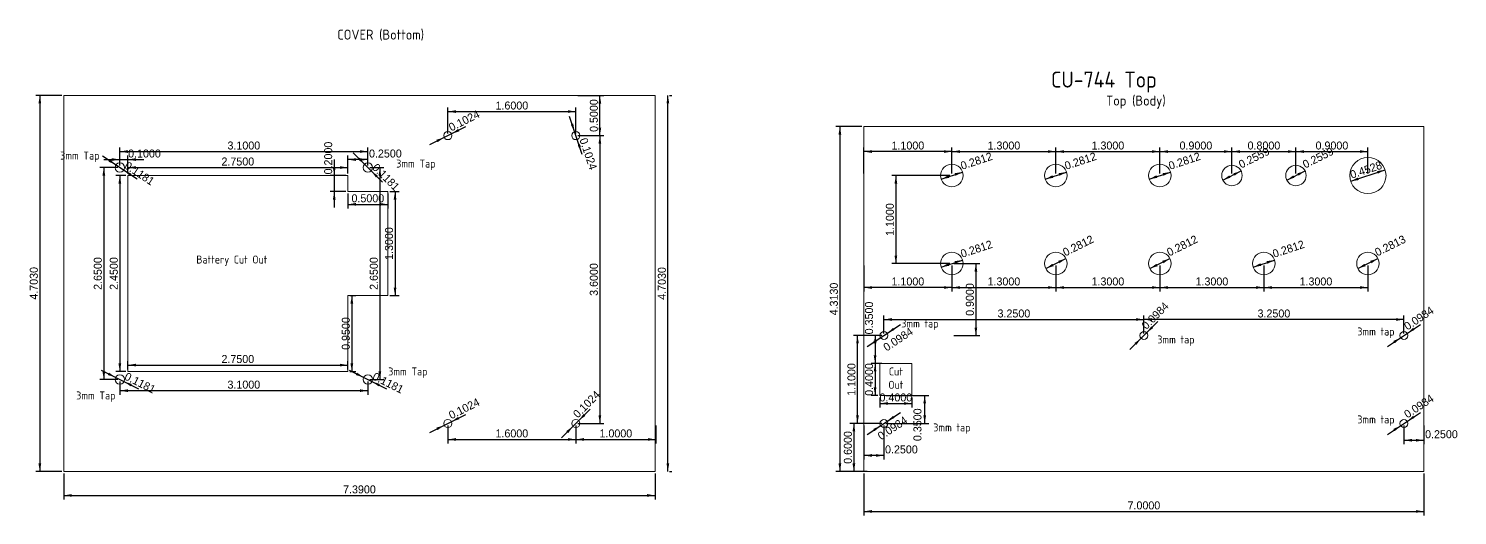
# Model space of a CAD drawing. Header units: inches. Extents: x -0.4 to 17.4, y -0.5 to 5.5.
import ezdxf

# ---------------------------------------------------------------- set-up
doc = ezdxf.new("R2010")
doc.units = ezdxf.units.IN
doc.header["$MEASUREMENT"] = 0
doc.layers.get('0').update_dxf_attribs({"linetype": 'CONTINUOUS', "lineweight": 0})
doc.styles.add('iso', font='iso')
doc.dimstyles.get("Standard").update_dxf_attribs({"dimtxt": 0.1, "dimasz": 0.1, "dimexe": 0.05, "dimexo": 0.025, "dimgap": 0.025, "dimtad": 0, "dimtoh": 1, "dimdec": 4, "dimzin": 1, "dimdsep": 46, "dimtxsty": 'Standard', "dimcen": 0.09, "dimazin": 0, "dimtfac": 1, "dimtdec": 4, "dimtofl": 0, "dimtmove": 0, "dimatfit": 3, "dimfxl": 0.0394, "dimtolj": 1, "dimtzin": 0, "dimarcsym": 0})

# ---------------------------------------------------------------- blocks, each defined once
blk = doc.blocks.new('*D1')
at = {"color": 0, "linetype": 'ByBlock', "lineweight": -2}
for p, q in [((0, -0.025), (0, -0.35)), ((7.39, -0.025), (7.39, -0.35)), ((0, -0.3), (7.39, -0.3))]:
    blk.add_line(p, q, dxfattribs=at)
for points in [[(0, -0.3), (0.1, -0.283), (0.1, -0.317)], [(7.39, -0.3), (7.29, -0.317), (7.29, -0.283)]]:
    blk.add_solid(points, dxfattribs=at)
at = {"color": 0, "linetype": 'CONTINUOUS', "lineweight": -2, "insert": (3.695, -0.225), "char_height": 0.1, "width": 0.38889, "attachment_point": 5}
blk.add_mtext('7.3900', dxfattribs=at)
blk = doc.blocks.new('*D2')
at = {"color": 0, "linetype": 'ByBlock', "lineweight": -2}
for p, q in [((7.55, 0), (7.55, 4.703)), ((7.572, 4.703), (7.6, 4.703)), ((7.572, 0), (7.6, 0))]:
    blk.add_line(p, q, dxfattribs=at)
for points in [[(7.55, 4.703), (7.567, 4.603), (7.533, 4.603)], [(7.55, 0), (7.533, 0.1), (7.567, 0.1)]]:
    blk.add_solid(points, dxfattribs=at)
at = {"color": 0, "linetype": 'CONTINUOUS', "lineweight": -2, "insert": (7.475, 2.351), "char_height": 0.1, "width": 0.4, "attachment_point": 5, "rotation": 90}
blk.add_mtext('4.7030', dxfattribs=at)
blk = doc.blocks.new('*D3')
at = {"color": 0, "linetype": 'ByBlock', "lineweight": -2}
for p, q in [((-0.025, 4.703), (-0.35, 4.703)), ((-0.3, 4.703), (-0.3, 0)), ((-0.025, 0), (-0.35, 0))]:
    blk.add_line(p, q, dxfattribs=at)
for points in [[(-0.3, 4.703), (-0.283, 4.603), (-0.317, 4.603)], [(-0.3, 0), (-0.317, 0.1), (-0.283, 0.1)]]:
    blk.add_solid(points, dxfattribs=at)
at = {"color": 0, "linetype": 'CONTINUOUS', "lineweight": -2, "insert": (-0.375, 2.352), "char_height": 0.1, "width": 0.4, "attachment_point": 5, "rotation": 90}
blk.add_mtext('4.7030', dxfattribs=at)
blk = doc.blocks.new('*D4')
at = {"color": 0, "linetype": 'ByBlock', "lineweight": -2}
for p, q in [((9.975, 4.313), (9.65, 4.313)), ((9.7, 4.313), (9.7, 0)), ((9.975, 0), (9.65, 0))]:
    blk.add_line(p, q, dxfattribs=at)
for points in [[(9.7, 4.313), (9.717, 4.213), (9.683, 4.213)], [(9.7, 0), (9.683, 0.1), (9.717, 0.1)]]:
    blk.add_solid(points, dxfattribs=at)
at = {"color": 0, "linetype": 'CONTINUOUS', "lineweight": -2, "insert": (9.625, 2.156), "char_height": 0.1, "width": 0.37778, "attachment_point": 5, "rotation": 90}
blk.add_mtext('4.3130', dxfattribs=at)
blk = doc.blocks.new('*D5')
at = {"color": 0, "linetype": 'ByBlock', "lineweight": -2}
for p, q in [((10, -0.025), (10, -0.55)), ((17, -0.025), (17, -0.55)), ((10, -0.5), (17, -0.5))]:
    blk.add_line(p, q, dxfattribs=at)
for points in [[(10, -0.5), (10.1, -0.483), (10.1, -0.517)], [(17, -0.5), (16.9, -0.517), (16.9, -0.483)]]:
    blk.add_solid(points, dxfattribs=at)
at = {"color": 0, "linetype": 'CONTINUOUS', "lineweight": -2, "insert": (13.5, -0.425), "char_height": 0.1, "width": 0.38889, "attachment_point": 5}
blk.add_mtext('7.0000', dxfattribs=at)
blk = doc.blocks.new('*D6')
at = {"color": 0, "linetype": 'ByBlock', "lineweight": -2}
for p, q in [((10.25, 1.725), (10.25, 1.95)), ((10.25, 1.9), (13.5, 1.9)), ((13.5, 1.725), (13.5, 1.95))]:
    blk.add_line(p, q, dxfattribs=at)
for points in [[(10.25, 1.9), (10.35, 1.917), (10.35, 1.883)], [(13.5, 1.9), (13.4, 1.883), (13.4, 1.917)]]:
    blk.add_solid(points, dxfattribs=at)
at = {"color": 0, "linetype": 'CONTINUOUS', "lineweight": -2, "insert": (11.875, 1.975), "char_height": 0.1, "width": 0.38889, "attachment_point": 5}
blk.add_mtext('3.2500', dxfattribs=at)
blk = doc.blocks.new('*D7')
at = {"color": 0, "linetype": 'ByBlock', "lineweight": -2}
for p, q in [((13.5, 1.725), (13.5, 1.95)), ((16.75, 1.9), (13.5, 1.9)), ((16.75, 1.725), (16.75, 1.95))]:
    blk.add_line(p, q, dxfattribs=at)
for points in [[(13.5, 1.9), (13.6, 1.917), (13.6, 1.883)], [(16.75, 1.9), (16.65, 1.883), (16.65, 1.917)]]:
    blk.add_solid(points, dxfattribs=at)
at = {"color": 0, "linetype": 'CONTINUOUS', "lineweight": -2, "insert": (15.125, 1.975), "char_height": 0.1, "width": 0.38889, "attachment_point": 5}
blk.add_mtext('3.2500', dxfattribs=at)
blk = doc.blocks.new('*D8')
at = {"color": 0, "linetype": 'ByBlock', "lineweight": -2}
for p, q in [((10.225, 1.7), (9.87, 1.7)), ((9.92, 0.6), (9.92, 1.7)), ((10.225, 0.6), (9.87, 0.6))]:
    blk.add_line(p, q, dxfattribs=at)
for points in [[(9.92, 1.7), (9.937, 1.6), (9.903, 1.6)], [(9.92, 0.6), (9.903, 0.7), (9.937, 0.7)]]:
    blk.add_solid(points, dxfattribs=at)
at = {"color": 0, "linetype": 'CONTINUOUS', "lineweight": -2, "insert": (9.845, 1.15), "char_height": 0.1, "width": 0.34444, "attachment_point": 5, "rotation": 90}
blk.add_mtext('1.1000', dxfattribs=at)
blk = doc.blocks.new('*D9')
at = {"color": 0, "linetype": 'ByBlock', "lineweight": -2}
for p, q in [((10.175, 1.35), (10.09, 1.35)), ((10.14, 1.35), (10.14, 0.95)), ((10.175, 0.95), (10.09, 0.95))]:
    blk.add_line(p, q, dxfattribs=at)
for points in [[(10.14, 1.35), (10.157, 1.25), (10.123, 1.25)], [(10.14, 0.95), (10.123, 1.05), (10.157, 1.05)]]:
    blk.add_solid(points, dxfattribs=at)
at = {"color": 0, "linetype": 'CONTINUOUS', "lineweight": -2, "insert": (10.065, 1.15), "char_height": 0.1, "width": 0.4, "attachment_point": 5, "rotation": 90}
blk.add_mtext('0.4000', dxfattribs=at)
blk = doc.blocks.new('*D10')
at = {"color": 0, "linetype": 'ByBlock', "lineweight": -2}
for p, q in [((10.2, 0.925), (10.2, 0.8)), ((10.6, 0.925), (10.6, 0.8)), ((10.2, 0.85), (10.6, 0.85))]:
    blk.add_line(p, q, dxfattribs=at)
for points in [[(10.2, 0.85), (10.3, 0.867), (10.3, 0.833)], [(10.6, 0.85), (10.5, 0.833), (10.5, 0.867)]]:
    blk.add_solid(points, dxfattribs=at)
at = {"color": 0, "linetype": 'CONTINUOUS', "lineweight": -2, "insert": (10.4, 0.925), "char_height": 0.1, "width": 0.4, "attachment_point": 5}
blk.add_mtext('0.4000', dxfattribs=at)
blk = doc.blocks.new('*D11')
at = {"color": 0, "linetype": 'ByBlock', "lineweight": -2}
for p, q in [((10.225, 1.7), (10.09, 1.7)), ((10.14, 1.7), (10.14, 1.35)), ((10.225, 1.35), (10.09, 1.35))]:
    blk.add_line(p, q, dxfattribs=at)
for points in [[(10.14, 1.7), (10.157, 1.6), (10.123, 1.6)], [(10.14, 1.35), (10.123, 1.45), (10.157, 1.45)]]:
    blk.add_solid(points, dxfattribs=at)
at = {"color": 0, "linetype": 'CONTINUOUS', "lineweight": -2, "insert": (10.065, 1.919), "char_height": 0.1, "width": 0.38889, "attachment_point": 5, "rotation": 90}
blk.add_mtext('0.3500', dxfattribs=at)
blk = doc.blocks.new('*D12')
at = {"color": 0, "linetype": 'ByBlock', "lineweight": -2}
for p, q in [((10.04, 0.6), (9.825, 0.6)), ((9.875, 0.6), (9.875, 0)), ((10.04, 0), (9.825, 0))]:
    blk.add_line(p, q, dxfattribs=at)
for points in [[(9.875, 0.6), (9.892, 0.5), (9.858, 0.5)], [(9.875, 0), (9.858, 0.1), (9.892, 0.1)]]:
    blk.add_solid(points, dxfattribs=at)
at = {"color": 0, "linetype": 'CONTINUOUS', "lineweight": -2, "insert": (9.8, 0.3), "char_height": 0.1, "width": 0.38889, "attachment_point": 5, "rotation": 90}
blk.add_mtext('0.6000', dxfattribs=at)
blk = doc.blocks.new('*D13')
at = {"color": 0, "linetype": 'ByBlock', "lineweight": -2}
blk.add_line((16.543, 0.462), (16.957, 0.738), dxfattribs=at)
for points in [[(16.709, 0.573), (16.635, 0.503), (16.617, 0.531)], [(16.791, 0.627), (16.865, 0.697), (16.883, 0.669)]]:
    blk.add_solid(points, dxfattribs=at)
at = {"color": 0, "linetype": 'CONTINUOUS', "lineweight": -2, "insert": (16.937, 0.815), "char_height": 0.1, "width": 0.4, "attachment_point": 5, "rotation": 33.6901}
blk.add_mtext('0.0984', dxfattribs=at)
blk = doc.blocks.new('*D14')
at = {"color": 0, "linetype": 'ByBlock', "lineweight": -2}
blk.add_line((16.543, 1.562), (16.957, 1.838), dxfattribs=at)
for points in [[(16.791, 1.727), (16.865, 1.797), (16.883, 1.769)], [(16.709, 1.673), (16.635, 1.603), (16.617, 1.631)]]:
    blk.add_solid(points, dxfattribs=at)
at = {"color": 0, "linetype": 'CONTINUOUS', "lineweight": -2, "insert": (16.937, 1.915), "char_height": 0.1, "width": 0.4, "attachment_point": 5, "rotation": 33.6901}
blk.add_mtext('0.0984', dxfattribs=at)
blk = doc.blocks.new('*D15')
at = {"color": 0, "linetype": 'ByBlock', "lineweight": -2}
blk.add_line((13.324, 1.524), (13.676, 1.876), dxfattribs=at)
for points in [[(13.535, 1.735), (13.594, 1.817), (13.617, 1.794)], [(13.465, 1.665), (13.406, 1.583), (13.383, 1.606)]]:
    blk.add_solid(points, dxfattribs=at)
at = {"color": 0, "linetype": 'CONTINUOUS', "lineweight": -2, "insert": (13.641, 1.947), "char_height": 0.1, "width": 0.4, "attachment_point": 5, "rotation": 45}
blk.add_mtext('0.0984', dxfattribs=at)
blk = doc.blocks.new('*D16')
at = {"color": 0, "linetype": 'ByBlock', "lineweight": -2}
for p, q in [((10.275, 0.95), (10.81, 0.95)), ((10.76, 0.6), (10.76, 0.95)), ((10.275, 0.6), (10.81, 0.6))]:
    blk.add_line(p, q, dxfattribs=at)
for points in [[(10.76, 0.95), (10.777, 0.85), (10.743, 0.85)], [(10.76, 0.6), (10.743, 0.7), (10.777, 0.7)]]:
    blk.add_solid(points, dxfattribs=at)
at = {"color": 0, "linetype": 'CONTINUOUS', "lineweight": -2, "insert": (10.67, 0.584), "char_height": 0.1, "width": 0.38889, "attachment_point": 5, "rotation": 90}
blk.add_mtext('0.3500', dxfattribs=at)
blk = doc.blocks.new('*D17')
at = {"color": 0, "linetype": 'ByBlock', "lineweight": -2}
blk.add_line((10.043, 0.462), (10.457, 0.738), dxfattribs=at)
for points in [[(10.209, 0.573), (10.135, 0.503), (10.117, 0.531)], [(10.291, 0.627), (10.365, 0.697), (10.383, 0.669)]]:
    blk.add_solid(points, dxfattribs=at)
at = {"color": 0, "linetype": 'CONTINUOUS', "lineweight": -2, "insert": (10.358, 0.542), "char_height": 0.1, "width": 0.4, "attachment_point": 5, "rotation": 33.6901}
blk.add_mtext('0.0984', dxfattribs=at)
blk = doc.blocks.new('*D18')
at = {"color": 0, "linetype": 'ByBlock', "lineweight": -2}
blk.add_line((10.043, 1.562), (10.457, 1.838), dxfattribs=at)
for points in [[(10.291, 1.727), (10.365, 1.797), (10.383, 1.769)], [(10.209, 1.673), (10.135, 1.603), (10.117, 1.631)]]:
    blk.add_solid(points, dxfattribs=at)
at = {"color": 0, "linetype": 'CONTINUOUS', "lineweight": -2, "insert": (10.428, 1.652), "char_height": 0.1, "width": 0.4, "attachment_point": 5, "rotation": 33.6901}
blk.add_mtext('0.0984', dxfattribs=at)
blk = doc.blocks.new('*D19')
at = {"color": 0, "linetype": 'ByBlock', "lineweight": -2}
blk.add_line((14.486, 3.643), (14.714, 3.757), dxfattribs=at)
for points in [[(14.714, 3.757), (14.632, 3.698), (14.618, 3.727)], [(14.486, 3.643), (14.568, 3.702), (14.582, 3.673)]]:
    blk.add_solid(points, dxfattribs=at)
at = {"color": 0, "linetype": 'CONTINUOUS', "lineweight": -2, "insert": (14.877, 3.922), "char_height": 0.1, "width": 0.38889, "attachment_point": 5, "rotation": 26.5651}
blk.add_mtext('0.2559', dxfattribs=at)
blk = doc.blocks.new('*D20')
at = {"color": 0, "linetype": 'ByBlock', "lineweight": -2}
blk.add_line((13.567, 3.656), (13.833, 3.744), dxfattribs=at)
for points in [[(13.567, 3.656), (13.656, 3.703), (13.667, 3.671)], [(13.833, 3.744), (13.744, 3.697), (13.733, 3.729)]]:
    blk.add_solid(points, dxfattribs=at)
at = {"color": 0, "linetype": 'CONTINUOUS', "lineweight": -2, "insert": (14.007, 3.882), "char_height": 0.1, "width": 0.36667, "attachment_point": 5, "rotation": 18.4349}
blk.add_mtext('0.2812', dxfattribs=at)
blk = doc.blocks.new('*D21')
at = {"color": 0, "linetype": 'ByBlock', "lineweight": -2}
blk.add_line((12.267, 3.656), (12.533, 3.744), dxfattribs=at)
for points in [[(12.267, 3.656), (12.356, 3.703), (12.367, 3.671)], [(12.533, 3.744), (12.444, 3.697), (12.433, 3.729)]]:
    blk.add_solid(points, dxfattribs=at)
at = {"color": 0, "linetype": 'CONTINUOUS', "lineweight": -2, "insert": (12.707, 3.882), "char_height": 0.1, "width": 0.36667, "attachment_point": 5, "rotation": 18.4349}
blk.add_mtext('0.2812', dxfattribs=at)
blk = doc.blocks.new('*D22')
at = {"color": 0, "linetype": 'ByBlock', "lineweight": -2}
blk.add_line((10.967, 3.656), (11.233, 3.744), dxfattribs=at)
for points in [[(10.967, 3.656), (11.056, 3.703), (11.067, 3.671)], [(11.233, 3.744), (11.144, 3.697), (11.133, 3.729)]]:
    blk.add_solid(points, dxfattribs=at)
at = {"color": 0, "linetype": 'CONTINUOUS', "lineweight": -2, "insert": (11.407, 3.882), "char_height": 0.1, "width": 0.36667, "attachment_point": 5, "rotation": 18.4349}
blk.add_mtext('0.2812', dxfattribs=at)
blk = doc.blocks.new('*D23')
at = {"color": 0, "linetype": 'ByBlock', "lineweight": -2}
blk.add_line((10.967, 2.556), (11.233, 2.644), dxfattribs=at)
for points in [[(10.967, 2.556), (11.056, 2.603), (11.067, 2.571)], [(11.233, 2.644), (11.144, 2.597), (11.133, 2.629)]]:
    blk.add_solid(points, dxfattribs=at)
at = {"color": 0, "linetype": 'CONTINUOUS', "lineweight": -2, "insert": (11.407, 2.782), "char_height": 0.1, "width": 0.36667, "attachment_point": 5, "rotation": 18.4349}
blk.add_mtext('0.2812', dxfattribs=at)
blk = doc.blocks.new('*D24')
at = {"color": 0, "linetype": 'ByBlock', "lineweight": -2}
blk.add_line((12.274, 2.537), (12.526, 2.663), dxfattribs=at)
for points in [[(12.274, 2.537), (12.356, 2.597), (12.371, 2.567)], [(12.526, 2.663), (12.444, 2.603), (12.429, 2.633)]]:
    blk.add_solid(points, dxfattribs=at)
at = {"color": 0, "linetype": 'CONTINUOUS', "lineweight": -2, "insert": (12.679, 2.823), "char_height": 0.1, "width": 0.36667, "attachment_point": 5, "rotation": 26.5651}
blk.add_mtext('0.2812', dxfattribs=at)
blk = doc.blocks.new('*D25')
at = {"color": 0, "linetype": 'ByBlock', "lineweight": -2}
blk.add_line((13.574, 2.537), (13.826, 2.663), dxfattribs=at)
for points in [[(13.574, 2.537), (13.656, 2.597), (13.671, 2.567)], [(13.826, 2.663), (13.744, 2.603), (13.729, 2.633)]]:
    blk.add_solid(points, dxfattribs=at)
at = {"color": 0, "linetype": 'CONTINUOUS', "lineweight": -2, "insert": (13.979, 2.823), "char_height": 0.1, "width": 0.36667, "attachment_point": 5, "rotation": 26.5651}
blk.add_mtext('0.2812', dxfattribs=at)
blk = doc.blocks.new('*D26')
at = {"color": 0, "linetype": 'ByBlock', "lineweight": -2}
blk.add_line((14.867, 2.556), (15.133, 2.644), dxfattribs=at)
for points in [[(14.867, 2.556), (14.956, 2.603), (14.967, 2.571)], [(15.133, 2.644), (15.044, 2.597), (15.033, 2.629)]]:
    blk.add_solid(points, dxfattribs=at)
at = {"color": 0, "linetype": 'CONTINUOUS', "lineweight": -2, "insert": (15.307, 2.782), "char_height": 0.1, "width": 0.36667, "attachment_point": 5, "rotation": 18.4349}
blk.add_mtext('0.2812', dxfattribs=at)
blk = doc.blocks.new('*D27')
at = {"color": 0, "linetype": 'ByBlock', "lineweight": -2}
blk.add_line((16.174, 2.537), (16.426, 2.663), dxfattribs=at)
for points in [[(16.174, 2.537), (16.256, 2.597), (16.271, 2.567)], [(16.426, 2.663), (16.344, 2.603), (16.329, 2.633)]]:
    blk.add_solid(points, dxfattribs=at)
at = {"color": 0, "linetype": 'CONTINUOUS', "lineweight": -2, "insert": (16.579, 2.823), "char_height": 0.1, "width": 0.36667, "attachment_point": 5, "rotation": 26.5651}
blk.add_mtext('0.2813', dxfattribs=at)
blk = doc.blocks.new('*D28')
at = {"color": 0, "linetype": 'ByBlock', "lineweight": -2}
for p, q in [((16.75, 0.575), (16.75, 0.34)), ((17, 0.575), (17, 0.34)), ((16.75, 0.39), (17, 0.39))]:
    blk.add_line(p, q, dxfattribs=at)
for points in [[(16.75, 0.39), (16.85, 0.407), (16.85, 0.373)], [(17, 0.39), (16.9, 0.373), (16.9, 0.407)]]:
    blk.add_solid(points, dxfattribs=at)
at = {"color": 0, "linetype": 'CONTINUOUS', "lineweight": -2, "insert": (17.219, 0.465), "char_height": 0.1, "width": 0.38889, "attachment_point": 5}
blk.add_mtext('0.2500', dxfattribs=at)
blk = doc.blocks.new('*D29')
at = {"color": 0, "linetype": 'ByBlock', "lineweight": -2}
for p, q in [((10, 0.575), (10, 0.15)), ((10.25, 0.575), (10.25, 0.15)), ((10.25, 0.2), (10, 0.2))]:
    blk.add_line(p, q, dxfattribs=at)
for points in [[(10, 0.2), (10.1, 0.217), (10.1, 0.183)], [(10.25, 0.2), (10.15, 0.183), (10.15, 0.217)]]:
    blk.add_solid(points, dxfattribs=at)
at = {"color": 0, "linetype": 'CONTINUOUS', "lineweight": -2, "insert": (10.469, 0.275), "char_height": 0.1, "width": 0.38889, "attachment_point": 5}
blk.add_mtext('0.2500', dxfattribs=at)
blk = doc.blocks.new('*D30')
at = {"color": 0, "linetype": 'ByBlock', "lineweight": -2}
for p, q in [((10, 3.725), (10, 4.05)), ((11.1, 4), (10, 4)), ((11.1, 3.725), (11.1, 4.05))]:
    blk.add_line(p, q, dxfattribs=at)
for points in [[(10, 4), (10.1, 4.017), (10.1, 3.983)], [(11.1, 4), (11, 3.983), (11, 4.017)]]:
    blk.add_solid(points, dxfattribs=at)
at = {"color": 0, "linetype": 'CONTINUOUS', "lineweight": -2, "insert": (10.55, 4.075), "char_height": 0.1, "width": 0.34444, "attachment_point": 5}
blk.add_mtext('1.1000', dxfattribs=at)
blk = doc.blocks.new('*D31')
at = {"color": 0, "linetype": 'ByBlock', "lineweight": -2}
for p, q in [((11.1, 3.725), (11.1, 4.05)), ((11.1, 4), (12.4, 4)), ((12.4, 3.725), (12.4, 4.05))]:
    blk.add_line(p, q, dxfattribs=at)
for points in [[(11.1, 4), (11.2, 4.017), (11.2, 3.983)], [(12.4, 4), (12.3, 3.983), (12.3, 4.017)]]:
    blk.add_solid(points, dxfattribs=at)
at = {"color": 0, "linetype": 'CONTINUOUS', "lineweight": -2, "insert": (11.75, 4.075), "char_height": 0.1, "width": 0.36667, "attachment_point": 5}
blk.add_mtext('1.3000', dxfattribs=at)
blk = doc.blocks.new('*D32')
at = {"color": 0, "linetype": 'ByBlock', "lineweight": -2}
for p, q in [((12.4, 3.725), (12.4, 4.05)), ((12.4, 4), (13.7, 4)), ((13.7, 3.725), (13.7, 4.05))]:
    blk.add_line(p, q, dxfattribs=at)
for points in [[(12.4, 4), (12.5, 4.017), (12.5, 3.983)], [(13.7, 4), (13.6, 3.983), (13.6, 4.017)]]:
    blk.add_solid(points, dxfattribs=at)
at = {"color": 0, "linetype": 'CONTINUOUS', "lineweight": -2, "insert": (13.05, 4.075), "char_height": 0.1, "width": 0.36667, "attachment_point": 5}
blk.add_mtext('1.3000', dxfattribs=at)
blk = doc.blocks.new('*D33')
at = {"color": 0, "linetype": 'ByBlock', "lineweight": -2}
for p, q in [((10, 2.575), (10, 2.25)), ((11.1, 2.575), (11.1, 2.25)), ((11.1, 2.3), (10, 2.3))]:
    blk.add_line(p, q, dxfattribs=at)
for points in [[(10, 2.3), (10.1, 2.317), (10.1, 2.283)], [(11.1, 2.3), (11, 2.283), (11, 2.317)]]:
    blk.add_solid(points, dxfattribs=at)
at = {"color": 0, "linetype": 'CONTINUOUS', "lineweight": -2, "insert": (10.55, 2.375), "char_height": 0.1, "width": 0.34444, "attachment_point": 5}
blk.add_mtext('1.1000', dxfattribs=at)
blk = doc.blocks.new('*D34')
at = {"color": 0, "linetype": 'ByBlock', "lineweight": -2}
for p, q in [((11.1, 2.575), (11.1, 2.25)), ((12.4, 2.575), (12.4, 2.25)), ((11.1, 2.3), (12.4, 2.3))]:
    blk.add_line(p, q, dxfattribs=at)
for points in [[(11.1, 2.3), (11.2, 2.317), (11.2, 2.283)], [(12.4, 2.3), (12.3, 2.283), (12.3, 2.317)]]:
    blk.add_solid(points, dxfattribs=at)
at = {"color": 0, "linetype": 'CONTINUOUS', "lineweight": -2, "insert": (11.75, 2.375), "char_height": 0.1, "width": 0.36667, "attachment_point": 5}
blk.add_mtext('1.3000', dxfattribs=at)
blk = doc.blocks.new('*D35')
at = {"color": 0, "linetype": 'ByBlock', "lineweight": -2}
for p, q in [((12.4, 2.575), (12.4, 2.25)), ((13.7, 2.575), (13.7, 2.25)), ((12.4, 2.3), (13.7, 2.3))]:
    blk.add_line(p, q, dxfattribs=at)
for points in [[(12.4, 2.3), (12.5, 2.317), (12.5, 2.283)], [(13.7, 2.3), (13.6, 2.283), (13.6, 2.317)]]:
    blk.add_solid(points, dxfattribs=at)
at = {"color": 0, "linetype": 'CONTINUOUS', "lineweight": -2, "insert": (13.05, 2.375), "char_height": 0.1, "width": 0.36667, "attachment_point": 5}
blk.add_mtext('1.3000', dxfattribs=at)
blk = doc.blocks.new('*D36')
at = {"color": 0, "linetype": 'ByBlock', "lineweight": -2}
for p, q in [((13.7, 3.725), (13.7, 4.05)), ((13.7, 4), (14.6, 4)), ((14.6, 3.725), (14.6, 4.05))]:
    blk.add_line(p, q, dxfattribs=at)
for points in [[(13.7, 4), (13.8, 4.017), (13.8, 3.983)], [(14.6, 4), (14.5, 3.983), (14.5, 4.017)]]:
    blk.add_solid(points, dxfattribs=at)
at = {"color": 0, "linetype": 'CONTINUOUS', "lineweight": -2, "insert": (14.15, 4.075), "char_height": 0.1, "width": 0.38889, "attachment_point": 5}
blk.add_mtext('0.9000', dxfattribs=at)
blk = doc.blocks.new('*D37')
at = {"color": 0, "linetype": 'ByBlock', "lineweight": -2}
for p, q in [((13.7, 2.575), (13.7, 2.25)), ((15, 2.575), (15, 2.25)), ((13.7, 2.3), (15, 2.3))]:
    blk.add_line(p, q, dxfattribs=at)
for points in [[(13.7, 2.3), (13.8, 2.317), (13.8, 2.283)], [(15, 2.3), (14.9, 2.283), (14.9, 2.317)]]:
    blk.add_solid(points, dxfattribs=at)
at = {"color": 0, "linetype": 'CONTINUOUS', "lineweight": -2, "insert": (14.35, 2.375), "char_height": 0.1, "width": 0.36667, "attachment_point": 5}
blk.add_mtext('1.3000', dxfattribs=at)
blk = doc.blocks.new('*D38')
at = {"color": 0, "linetype": 'ByBlock', "lineweight": -2}
for p, q in [((15, 2.575), (15, 2.25)), ((16.3, 2.575), (16.3, 2.25)), ((15, 2.3), (16.3, 2.3))]:
    blk.add_line(p, q, dxfattribs=at)
for points in [[(15, 2.3), (15.1, 2.317), (15.1, 2.283)], [(16.3, 2.3), (16.2, 2.283), (16.2, 2.317)]]:
    blk.add_solid(points, dxfattribs=at)
at = {"color": 0, "linetype": 'CONTINUOUS', "lineweight": -2, "insert": (15.65, 2.375), "char_height": 0.1, "width": 0.36667, "attachment_point": 5}
blk.add_mtext('1.3000', dxfattribs=at)
blk = doc.blocks.new('*D39')
at = {"color": 0, "linetype": 'ByBlock', "lineweight": -2}
for p, q in [((11.075, 3.7), (10.35, 3.7)), ((10.4, 3.7), (10.4, 2.6)), ((11.075, 2.6), (10.35, 2.6))]:
    blk.add_line(p, q, dxfattribs=at)
for points in [[(10.4, 3.7), (10.417, 3.6), (10.383, 3.6)], [(10.4, 2.6), (10.383, 2.7), (10.417, 2.7)]]:
    blk.add_solid(points, dxfattribs=at)
at = {"color": 0, "linetype": 'CONTINUOUS', "lineweight": -2, "insert": (10.325, 3.15), "char_height": 0.1, "width": 0.34444, "attachment_point": 5, "rotation": 90}
blk.add_mtext('1.1000', dxfattribs=at)
blk = doc.blocks.new('*D40')
at = {"color": 0, "linetype": 'ByBlock', "lineweight": -2}
for p, q in [((11.125, 2.6), (11.45, 2.6)), ((11.4, 2.6), (11.4, 1.7)), ((11.125, 1.7), (11.45, 1.7))]:
    blk.add_line(p, q, dxfattribs=at)
for points in [[(11.4, 2.6), (11.417, 2.5), (11.383, 2.5)], [(11.4, 1.7), (11.383, 1.8), (11.417, 1.8)]]:
    blk.add_solid(points, dxfattribs=at)
at = {"color": 0, "linetype": 'CONTINUOUS', "lineweight": -2, "insert": (11.325, 2.15), "char_height": 0.1, "width": 0.38889, "attachment_point": 5, "rotation": 90}
blk.add_mtext('0.9000', dxfattribs=at)
blk = doc.blocks.new('*D41')
at = {"color": 0, "linetype": 'ByBlock', "lineweight": -2}
for p, q in [((4.8, 4.225), (4.8, 4.55)), ((4.8, 4.5), (6.4, 4.5)), ((6.4, 4.225), (6.4, 4.55))]:
    blk.add_line(p, q, dxfattribs=at)
for points in [[(4.8, 4.5), (4.9, 4.517), (4.9, 4.483)], [(6.4, 4.5), (6.3, 4.483), (6.3, 4.517)]]:
    blk.add_solid(points, dxfattribs=at)
at = {"color": 0, "linetype": 'CONTINUOUS', "lineweight": -2, "insert": (5.6, 4.575), "char_height": 0.1, "width": 0.36667, "attachment_point": 5}
blk.add_mtext('1.6000', dxfattribs=at)
blk = doc.blocks.new('*D42')
at = {"color": 0, "linetype": 'ByBlock', "lineweight": -2}
for p, q in [((6.425, 4.7), (6.75, 4.7)), ((6.7, 4.2), (6.7, 4.7)), ((6.425, 4.2), (6.75, 4.2))]:
    blk.add_line(p, q, dxfattribs=at)
for points in [[(6.7, 4.7), (6.717, 4.6), (6.683, 4.6)], [(6.7, 4.2), (6.683, 4.3), (6.717, 4.3)]]:
    blk.add_solid(points, dxfattribs=at)
at = {"color": 0, "linetype": 'CONTINUOUS', "lineweight": -2, "insert": (6.625, 4.45), "char_height": 0.1, "width": 0.38889, "attachment_point": 5, "rotation": 90}
blk.add_mtext('0.5000', dxfattribs=at)
blk = doc.blocks.new('*D43')
at = {"color": 0, "linetype": 'ByBlock', "lineweight": -2}
for p, q in [((6.425, 4.2), (6.75, 4.2)), ((6.7, 4.2), (6.7, 0.6)), ((6.425, 0.6), (6.75, 0.6))]:
    blk.add_line(p, q, dxfattribs=at)
for points in [[(6.7, 4.2), (6.717, 4.1), (6.683, 4.1)], [(6.7, 0.6), (6.683, 0.7), (6.717, 0.7)]]:
    blk.add_solid(points, dxfattribs=at)
at = {"color": 0, "linetype": 'CONTINUOUS', "lineweight": -2, "insert": (6.625, 2.4), "char_height": 0.1, "width": 0.38889, "attachment_point": 5, "rotation": 90}
blk.add_mtext('3.6000', dxfattribs=at)
blk = doc.blocks.new('*D44')
at = {"color": 0, "linetype": 'ByBlock', "lineweight": -2}
for p, q in [((4.8, 0.575), (4.8, 0.35)), ((6.4, 0.575), (6.4, 0.35)), ((4.8, 0.4), (6.4, 0.4))]:
    blk.add_line(p, q, dxfattribs=at)
for points in [[(4.8, 0.4), (4.9, 0.417), (4.9, 0.383)], [(6.4, 0.4), (6.3, 0.383), (6.3, 0.417)]]:
    blk.add_solid(points, dxfattribs=at)
at = {"color": 0, "linetype": 'CONTINUOUS', "lineweight": -2, "insert": (5.6, 0.475), "char_height": 0.1, "width": 0.36667, "attachment_point": 5}
blk.add_mtext('1.6000', dxfattribs=at)
blk = doc.blocks.new('*D45')
at = {"color": 0, "linetype": 'ByBlock', "lineweight": -2}
for p, q in [((6.4, 0.575), (6.4, 0.35)), ((7.4, 0.575), (7.4, 0.35)), ((6.4, 0.4), (7.4, 0.4))]:
    blk.add_line(p, q, dxfattribs=at)
for points in [[(6.4, 0.4), (6.5, 0.417), (6.5, 0.383)], [(7.4, 0.4), (7.3, 0.383), (7.3, 0.417)]]:
    blk.add_solid(points, dxfattribs=at)
at = {"color": 0, "linetype": 'CONTINUOUS', "lineweight": -2, "insert": (6.9, 0.475), "char_height": 0.1, "width": 0.36667, "attachment_point": 5}
blk.add_mtext('1.0000', dxfattribs=at)
blk = doc.blocks.new('*D46')
at = {"color": 0, "linetype": 'ByBlock', "lineweight": -2}
blk.add_line((4.575, 4.088), (5.025, 4.312), dxfattribs=at)
for points in [[(4.754, 4.177), (4.672, 4.117), (4.657, 4.147)], [(4.846, 4.223), (4.928, 4.283), (4.943, 4.253)]]:
    blk.add_solid(points, dxfattribs=at)
at = {"color": 0, "linetype": 'CONTINUOUS', "lineweight": -2, "insert": (5.004, 4.386), "char_height": 0.1, "width": 0.37778, "attachment_point": 5, "rotation": 26.5651}
blk.add_mtext('0.1024', dxfattribs=at)
blk = doc.blocks.new('*D47')
at = {"color": 0, "linetype": 'ByBlock', "lineweight": -2}
blk.add_line((6.479, 3.962), (6.321, 4.438), dxfattribs=at)
for points in [[(6.384, 4.249), (6.336, 4.338), (6.368, 4.349)], [(6.416, 4.151), (6.464, 4.062), (6.432, 4.051)]]:
    blk.add_solid(points, dxfattribs=at)
at = {"color": 0, "linetype": 'CONTINUOUS', "lineweight": -2, "insert": (6.555, 3.972), "char_height": 0.1, "width": 0.37778, "attachment_point": 5, "rotation": 288.4349}
blk.add_mtext('0.1024', dxfattribs=at)
blk = doc.blocks.new('*D48')
at = {"color": 0, "linetype": 'ByBlock', "lineweight": -2}
blk.add_line((4.575, 0.488), (5.025, 0.712), dxfattribs=at)
for points in [[(4.754, 0.577), (4.672, 0.517), (4.657, 0.547)], [(4.846, 0.623), (4.928, 0.683), (4.943, 0.653)]]:
    blk.add_solid(points, dxfattribs=at)
at = {"color": 0, "linetype": 'CONTINUOUS', "lineweight": -2, "insert": (5.004, 0.786), "char_height": 0.1, "width": 0.37778, "attachment_point": 5, "rotation": 26.5651}
blk.add_mtext('0.1024', dxfattribs=at)
blk = doc.blocks.new('*D49')
at = {"color": 0, "linetype": 'ByBlock', "lineweight": -2}
blk.add_line((6.578, 0.778), (6.222, 0.422), dxfattribs=at)
for points in [[(6.436, 0.636), (6.495, 0.719), (6.519, 0.695)], [(6.364, 0.564), (6.305, 0.481), (6.281, 0.505)]]:
    blk.add_solid(points, dxfattribs=at)
at = {"color": 0, "linetype": 'CONTINUOUS', "lineweight": -2, "insert": (6.534, 0.84), "char_height": 0.1, "width": 0.37778, "attachment_point": 5, "rotation": 45}
blk.add_mtext('0.1024', dxfattribs=at)
blk = doc.blocks.new('*D50')
at = {"color": 0, "linetype": 'ByBlock', "lineweight": -2}
for p, q in [((0.7, 1.125), (0.7, 0.96)), ((3.8, 1.125), (3.8, 0.96)), ((3.8, 1.01), (0.7, 1.01))]:
    blk.add_line(p, q, dxfattribs=at)
for points in [[(0.7, 1.01), (0.8, 1.027), (0.8, 0.993)], [(3.8, 1.01), (3.7, 0.993), (3.7, 1.027)]]:
    blk.add_solid(points, dxfattribs=at)
at = {"color": 0, "linetype": 'CONTINUOUS', "lineweight": -2, "insert": (2.25, 1.085), "char_height": 0.1, "width": 0.36667, "attachment_point": 5}
blk.add_mtext('3.1000', dxfattribs=at)
blk = doc.blocks.new('*D51')
at = {"color": 0, "linetype": 'ByBlock', "lineweight": -2}
for p, q in [((0.7, 3.825), (0.7, 4.05)), ((0.7, 4), (3.8, 4)), ((3.8, 3.825), (3.8, 4.05))]:
    blk.add_line(p, q, dxfattribs=at)
for points in [[(0.7, 4), (0.8, 4.017), (0.8, 3.983)], [(3.8, 4), (3.7, 3.983), (3.7, 4.017)]]:
    blk.add_solid(points, dxfattribs=at)
at = {"color": 0, "linetype": 'CONTINUOUS', "lineweight": -2, "insert": (2.25, 4.075), "char_height": 0.1, "width": 0.36667, "attachment_point": 5}
blk.add_mtext('3.1000', dxfattribs=at)
blk = doc.blocks.new('*D52')
at = {"color": 0, "linetype": 'ByBlock', "lineweight": -2}
for p, q in [((0.675, 3.8), (0.45, 3.8)), ((0.5, 3.8), (0.5, 1.15)), ((0.675, 1.15), (0.45, 1.15))]:
    blk.add_line(p, q, dxfattribs=at)
for points in [[(0.5, 3.8), (0.517, 3.7), (0.483, 3.7)], [(0.5, 1.15), (0.483, 1.25), (0.517, 1.25)]]:
    blk.add_solid(points, dxfattribs=at)
at = {"color": 0, "linetype": 'CONTINUOUS', "lineweight": -2, "insert": (0.425, 2.475), "char_height": 0.1, "width": 0.38889, "attachment_point": 5, "rotation": 90}
blk.add_mtext('2.6500', dxfattribs=at)
blk = doc.blocks.new('*D53')
at = {"color": 0, "linetype": 'ByBlock', "lineweight": -2}
for p, q in [((3.825, 3.8), (4, 3.8)), ((3.95, 3.8), (3.95, 1.15)), ((3.825, 1.15), (4, 1.15))]:
    blk.add_line(p, q, dxfattribs=at)
for points in [[(3.95, 3.8), (3.967, 3.7), (3.933, 3.7)], [(3.95, 1.15), (3.933, 1.25), (3.967, 1.25)]]:
    blk.add_solid(points, dxfattribs=at)
at = {"color": 0, "linetype": 'CONTINUOUS', "lineweight": -2, "insert": (3.875, 2.475), "char_height": 0.1, "width": 0.38889, "attachment_point": 5, "rotation": 90}
blk.add_mtext('2.6500', dxfattribs=at)
blk = doc.blocks.new('*D54')
at = {"color": 0, "linetype": 'ByBlock', "lineweight": -2}
for p, q in [((0.7, 3.825), (0.7, 3.95)), ((0.8, 3.725), (0.8, 3.95)), ((0.5, 3.9), (1, 3.9))]:
    blk.add_line(p, q, dxfattribs=at)
for points in [[(0.7, 3.9), (0.6, 3.883), (0.6, 3.917)], [(0.8, 3.9), (0.9, 3.917), (0.9, 3.883)]]:
    blk.add_solid(points, dxfattribs=at)
at = {"color": 0, "linetype": 'CONTINUOUS', "lineweight": -2, "insert": (1.008, 3.975), "char_height": 0.1, "width": 0.36667, "attachment_point": 5}
blk.add_mtext('0.1000', dxfattribs=at)
blk = doc.blocks.new('*D55')
at = {"color": 0, "linetype": 'ByBlock', "lineweight": -2}
for p, q in [((3.55, 3.725), (3.55, 3.95)), ((3.8, 3.825), (3.8, 3.95)), ((3.8, 3.9), (3.55, 3.9))]:
    blk.add_line(p, q, dxfattribs=at)
for points in [[(3.55, 3.9), (3.65, 3.917), (3.65, 3.883)], [(3.8, 3.9), (3.7, 3.883), (3.7, 3.917)]]:
    blk.add_solid(points, dxfattribs=at)
at = {"color": 0, "linetype": 'CONTINUOUS', "lineweight": -2, "insert": (4.019, 3.975), "char_height": 0.1, "width": 0.38889, "attachment_point": 5}
blk.add_mtext('0.2500', dxfattribs=at)
blk = doc.blocks.new('*D56')
at = {"color": 0, "linetype": 'ByBlock', "lineweight": -2}
for p, q in [((0.8, 3.725), (0.8, 3.85)), ((0.8, 3.8), (3.55, 3.8)), ((3.55, 3.725), (3.55, 3.85))]:
    blk.add_line(p, q, dxfattribs=at)
for points in [[(0.8, 3.8), (0.9, 3.817), (0.9, 3.783)], [(3.55, 3.8), (3.45, 3.783), (3.45, 3.817)]]:
    blk.add_solid(points, dxfattribs=at)
at = {"color": 0, "linetype": 'CONTINUOUS', "lineweight": -2, "insert": (2.175, 3.875), "char_height": 0.1, "width": 0.38889, "attachment_point": 5}
blk.add_mtext('2.7500', dxfattribs=at)
blk = doc.blocks.new('*D57')
at = {"color": 0, "linetype": 'ByBlock', "lineweight": -2}
for p, q in [((3.55, 3.475), (3.55, 3.29)), ((4.05, 3.475), (4.05, 3.29)), ((3.55, 3.34), (4.05, 3.34))]:
    blk.add_line(p, q, dxfattribs=at)
for points in [[(3.55, 3.34), (3.65, 3.357), (3.65, 3.323)], [(4.05, 3.34), (3.95, 3.323), (3.95, 3.357)]]:
    blk.add_solid(points, dxfattribs=at)
at = {"color": 0, "linetype": 'CONTINUOUS', "lineweight": -2, "insert": (3.8, 3.415), "char_height": 0.1, "width": 0.38889, "attachment_point": 5}
blk.add_mtext('0.5000', dxfattribs=at)
blk = doc.blocks.new('*D58')
at = {"color": 0, "linetype": 'ByBlock', "lineweight": -2}
for p, q in [((0.8, 1.275), (0.8, 1.38)), ((0.8, 1.33), (3.55, 1.33)), ((3.55, 1.275), (3.55, 1.38))]:
    blk.add_line(p, q, dxfattribs=at)
for points in [[(0.8, 1.33), (0.9, 1.347), (0.9, 1.313)], [(3.55, 1.33), (3.45, 1.313), (3.45, 1.347)]]:
    blk.add_solid(points, dxfattribs=at)
at = {"color": 0, "linetype": 'CONTINUOUS', "lineweight": -2, "insert": (2.175, 1.405), "char_height": 0.1, "width": 0.38889, "attachment_point": 5}
blk.add_mtext('2.7500', dxfattribs=at)
blk = doc.blocks.new('*D59')
at = {"color": 0, "linetype": 'ByBlock', "lineweight": -2}
for p, q in [((0.775, 3.7), (0.65, 3.7)), ((0.7, 3.7), (0.7, 1.25)), ((0.775, 1.25), (0.65, 1.25))]:
    blk.add_line(p, q, dxfattribs=at)
for points in [[(0.7, 3.7), (0.717, 3.6), (0.683, 3.6)], [(0.7, 1.25), (0.683, 1.35), (0.717, 1.35)]]:
    blk.add_solid(points, dxfattribs=at)
at = {"color": 0, "linetype": 'CONTINUOUS', "lineweight": -2, "insert": (0.625, 2.475), "char_height": 0.1, "width": 0.4, "attachment_point": 5, "rotation": 90}
blk.add_mtext('2.4500', dxfattribs=at)
blk = doc.blocks.new('*D60')
at = {"color": 0, "linetype": 'ByBlock', "lineweight": -2}
for p, q in [((3.575, 2.2), (3.65, 2.2)), ((3.6, 2.2), (3.6, 1.25)), ((3.575, 1.25), (3.65, 1.25))]:
    blk.add_line(p, q, dxfattribs=at)
for points in [[(3.6, 2.2), (3.617, 2.1), (3.583, 2.1)], [(3.6, 1.25), (3.583, 1.35), (3.617, 1.35)]]:
    blk.add_solid(points, dxfattribs=at)
at = {"color": 0, "linetype": 'CONTINUOUS', "lineweight": -2, "insert": (3.525, 1.725), "char_height": 0.1, "width": 0.38889, "attachment_point": 5, "rotation": 90}
blk.add_mtext('0.9500', dxfattribs=at)
blk = doc.blocks.new('*D61')
at = {"color": 0, "linetype": 'ByBlock', "lineweight": -2}
for p, q in [((3.38, 3.9), (3.38, 3.3)), ((3.525, 3.7), (3.33, 3.7)), ((3.525, 3.5), (3.33, 3.5))]:
    blk.add_line(p, q, dxfattribs=at)
for points in [[(3.38, 3.7), (3.363, 3.8), (3.397, 3.8)], [(3.38, 3.5), (3.397, 3.4), (3.363, 3.4)]]:
    blk.add_solid(points, dxfattribs=at)
at = {"color": 0, "linetype": 'CONTINUOUS', "lineweight": -2, "insert": (3.305, 3.919), "char_height": 0.1, "width": 0.38889, "attachment_point": 5, "rotation": 90}
blk.add_mtext('0.2000', dxfattribs=at)
blk = doc.blocks.new('*D62')
at = {"color": 0, "linetype": 'ByBlock', "lineweight": -2}
for p, q in [((4.075, 3.5), (4.19, 3.5)), ((4.14, 3.5), (4.14, 2.2)), ((4.075, 2.2), (4.19, 2.2))]:
    blk.add_line(p, q, dxfattribs=at)
for points in [[(4.14, 3.5), (4.157, 3.4), (4.123, 3.4)], [(4.14, 2.2), (4.123, 2.3), (4.157, 2.3)]]:
    blk.add_solid(points, dxfattribs=at)
at = {"color": 0, "linetype": 'CONTINUOUS', "lineweight": -2, "insert": (4.065, 2.85), "char_height": 0.1, "width": 0.36667, "attachment_point": 5, "rotation": 90}
blk.add_mtext('1.3000', dxfattribs=at)
blk = doc.blocks.new('*D63')
at = {"color": 0, "linetype": 'ByBlock', "lineweight": -2}
blk.add_line((0.916, 3.656), (0.484, 3.944), dxfattribs=at)
for points in [[(0.651, 3.833), (0.558, 3.874), (0.577, 3.902)], [(0.749, 3.767), (0.842, 3.726), (0.823, 3.698)]]:
    blk.add_solid(points, dxfattribs=at)
at = {"color": 0, "linetype": 'CONTINUOUS', "lineweight": -2, "insert": (0.946, 3.726), "char_height": 0.1, "width": 0.32222, "attachment_point": 5, "rotation": 326.3099}
blk.add_mtext('0.1181', dxfattribs=at)
blk = doc.blocks.new('*D64')
at = {"color": 0, "linetype": 'ByBlock', "lineweight": -2}
blk.add_line((3.983, 3.617), (3.617, 3.983), dxfattribs=at)
for points in [[(3.758, 3.842), (3.676, 3.901), (3.699, 3.924)], [(3.842, 3.758), (3.924, 3.699), (3.901, 3.676)]]:
    blk.add_solid(points, dxfattribs=at)
at = {"color": 0, "linetype": 'CONTINUOUS', "lineweight": -2, "insert": (4.026, 3.68), "char_height": 0.1, "width": 0.32222, "attachment_point": 5, "rotation": 315}
blk.add_mtext('0.1181', dxfattribs=at)
blk = doc.blocks.new('*D65')
at = {"color": 0, "linetype": 'ByBlock', "lineweight": -2}
blk.add_line((0.468, 1.266), (0.932, 1.034), dxfattribs=at)
for points in [[(0.647, 1.176), (0.55, 1.206), (0.565, 1.236)], [(0.753, 1.124), (0.85, 1.094), (0.835, 1.064)]]:
    blk.add_solid(points, dxfattribs=at)
at = {"color": 0, "linetype": 'CONTINUOUS', "lineweight": -2, "insert": (0.953, 1.107), "char_height": 0.1, "width": 0.32222, "attachment_point": 5, "rotation": 333.4349}
blk.add_mtext('0.1181', dxfattribs=at)
blk = doc.blocks.new('*D66')
at = {"color": 0, "linetype": 'ByBlock', "lineweight": -2}
blk.add_line((3.568, 1.266), (4.032, 1.034), dxfattribs=at)
for points in [[(3.747, 1.176), (3.65, 1.206), (3.665, 1.236)], [(3.853, 1.124), (3.95, 1.094), (3.935, 1.064)]]:
    blk.add_solid(points, dxfattribs=at)
at = {"color": 0, "linetype": 'CONTINUOUS', "lineweight": -2, "insert": (4.053, 1.107), "char_height": 0.1, "width": 0.32222, "attachment_point": 5, "rotation": 333.4349}
blk.add_mtext('0.1181', dxfattribs=at)
blk = doc.blocks.new('*D67')
at = {"color": 0, "linetype": 'ByBlock', "lineweight": -2}
blk.add_line((16.085, 3.628), (16.515, 3.772), dxfattribs=at)
for points in [[(16.515, 3.772), (16.425, 3.724), (16.415, 3.756)], [(16.085, 3.628), (16.175, 3.676), (16.185, 3.644)]]:
    blk.add_solid(points, dxfattribs=at)
at = {"color": 0, "linetype": 'CONTINUOUS', "lineweight": -2, "insert": (16.276, 3.771), "char_height": 0.1, "width": 0.4, "attachment_point": 5, "rotation": 18.4349}
blk.add_mtext('0.4528', dxfattribs=at)
blk = doc.blocks.new('*D68')
at = {"color": 0, "linetype": 'ByBlock', "lineweight": -2}
for p, q in [((14.6, 3.725), (14.6, 4.05)), ((14.6, 4), (15.4, 4)), ((15.4, 3.725), (15.4, 4.05))]:
    blk.add_line(p, q, dxfattribs=at)
for points in [[(14.6, 4), (14.7, 4.017), (14.7, 3.983)], [(15.4, 4), (15.3, 3.983), (15.3, 4.017)]]:
    blk.add_solid(points, dxfattribs=at)
at = {"color": 0, "linetype": 'CONTINUOUS', "lineweight": -2, "insert": (15, 4.075), "char_height": 0.1, "width": 0.38889, "attachment_point": 5}
blk.add_mtext('0.8000', dxfattribs=at)
blk = doc.blocks.new('*D69')
at = {"color": 0, "linetype": 'ByBlock', "lineweight": -2}
for p, q in [((15.4, 3.725), (15.4, 4.05)), ((15.4, 4), (16.3, 4)), ((16.3, 3.725), (16.3, 4.05))]:
    blk.add_line(p, q, dxfattribs=at)
for points in [[(15.4, 4), (15.5, 4.017), (15.5, 3.983)], [(16.3, 4), (16.2, 3.983), (16.2, 4.017)]]:
    blk.add_solid(points, dxfattribs=at)
at = {"color": 0, "linetype": 'CONTINUOUS', "lineweight": -2, "insert": (15.85, 4.075), "char_height": 0.1, "width": 0.38889, "attachment_point": 5}
blk.add_mtext('0.9000', dxfattribs=at)
blk = doc.blocks.new('*D70')
at = {"color": 0, "linetype": 'ByBlock', "lineweight": -2}
blk.add_line((15.286, 3.643), (15.514, 3.757), dxfattribs=at)
for points in [[(15.514, 3.757), (15.432, 3.698), (15.418, 3.727)], [(15.286, 3.643), (15.368, 3.702), (15.382, 3.673)]]:
    blk.add_solid(points, dxfattribs=at)
at = {"color": 0, "linetype": 'CONTINUOUS', "lineweight": -2, "insert": (15.677, 3.922), "char_height": 0.1, "width": 0.38889, "attachment_point": 5, "rotation": 26.5651}
blk.add_mtext('0.2559', dxfattribs=at)

msp = doc.modelspace()

# ---------------------------------------------------------------- linework, layer by layer
for p, q in [((7.39, 4.703), (0, 4.703)), ((0, 4.703), (0, 0)), ((7.39, 0), (7.39, 4.7029)), ((17, 4.313), (10, 4.313)), ((10, 4.313), (10, 0)), ((17, 0), (17, 4.313)), ((0.8, 3.7), (3.55, 3.7)), ((0.8, 1.25), (0.8, 3.7)), ((3.55, 3.7), (3.55, 3.5)), ((3.55, 3.5), (4.05, 3.5)), ((4.05, 3.5), (4.05, 2.2)), ((4.05, 2.2), (3.55, 2.2)), ((3.55, 2.2), (3.55, 1.25)), ((10.2, 1.35), (10.6, 1.35)), ((10.2, 0.95), (10.2, 1.35)), ((10.6, 1.35), (10.6, 0.95)), ((3.55, 1.25), (0.8, 1.25)), ((10.6, 0.95), (10.2, 0.95)), ((0, 0), (7.39, 0)), ((10, 0), (17, 0))]:
    msp.add_line(p, q)
for centre, radius in [((4.8, 4.2), 0.05118), ((6.4, 4.2), 0.05118), ((0.7, 3.8), 0.05906), ((3.8, 3.8), 0.05906), ((11.1, 3.7), 0.14062), ((12.4, 3.7), 0.14062), ((13.7, 3.7), 0.14062), ((14.6, 3.7), 0.12795), ((15.4, 3.7), 0.12795), ((16.3, 3.7), 0.22638), ((11.1, 2.6), 0.14062), ((12.4, 2.6), 0.14062), ((13.7, 2.6), 0.14062), ((15, 2.6), 0.14062), ((16.3, 2.6), 0.14062), ((10.25, 1.7), 0.04921), ((13.5, 1.7), 0.04921), ((16.75, 1.7), 0.04921), ((0.7, 1.15), 0.05906), ((3.8, 1.15), 0.05906), ((4.8, 0.6), 0.05118), ((6.4, 0.6), 0.05118), ((10.25, 0.6), 0.04921), ((16.75, 0.6), 0.04921)]:
    msp.add_circle(centre, radius)

# ---------------------------------------------------------------- texts
at = {"attachment_point": 2, "style": 'iso'}
for s, insert, char_height, width in [('COVER (Bottom)', (3.96007, 5.525), 0.125, 1.3020833), ('CU-744 Top', (13, 5), 0.2, 1.5722222), ('Top (Body)', (13.4, 4.7), 0.125, 0.8715278), ('3mm Tap', (0.2, 4), 0.1, 0.5638889), ('3mm Tap', (4.4, 3.9), 0.1, 0.5638889), ('Battery Cut Out', (2.1, 2.7), 0.1, 1.0944444), ('3mm tap', (10.7, 1.9), 0.1, 0.5416667), ('3mm tap', (16.4, 1.8), 0.1, 0.5416667), ('3mm tap', (13.9, 1.7), 0.1, 0.5416667), ('3mm Tap', (4.3, 1.3), 0.1, 0.5638889), ('Cut\\POut', (10.4, 1.3), 0.1, 0.2), ('3mm Tap', (0.4, 1), 0.1, 0.5638889), ('3mm tap', (11.1, 0.6), 0.1, 0.5416667), ('3mm tap', (16.4, 0.7), 0.1, 0.5416667)]:
    msp.add_mtext(s, dxfattribs=dict(at, insert=insert, char_height=char_height, width=width))

# ---------------------------------------------------------------- dimensions: what is measured, and where the dimension line sits
for base, p1, p2, picture, middle in [((-0.3, 0), (0, 4.703), (0, 0), '*D3', (-0.375, 2.3515)), ((6.7, 4.7), (6.4, 4.2), (6.4, 4.7), '*D42', (6.625, 4.45)), ((7.55, 4.7), (7.547, -0.0003), (7.547, 4.7027), '*D2', (7.475, 2.3512)), ((9.7, 0), (10, 4.313), (10, 0), '*D4', (9.625, 2.1565)), ((3.38, 3.5), (3.55, 3.7), (3.55, 3.5), '*D61', (3.305, 3.6)), ((6.7, 0.6), (6.4, 4.2), (6.4, 0.6), '*D43', (6.625, 2.4)), ((0.5, 1.15), (0.7, 3.8), (0.7, 1.15), '*D52', (0.425, 2.475)), ((3.95, 1.15), (3.8, 3.8), (3.8, 1.15), '*D53', (3.875, 2.475)), ((0.7, 1.25), (0.8, 3.7), (0.8, 1.25), '*D59', (0.625, 2.475)), ((10.4, 2.6), (11.1, 3.7), (11.1, 2.6), '*D39', (10.325, 3.15)), ((4.14, 2.2), (4.05, 3.5), (4.05, 2.2), '*D62', (4.065, 2.85)), ((11.4, 1.7), (11.1, 2.6), (11.1, 1.7), '*D40', (11.325, 2.15)), ((3.6, 1.25), (3.55, 2.2), (3.55, 1.25), '*D60', (3.525, 1.725)), ((10.14, 1.35), (10.25, 1.7), (10.25, 1.35), '*D11', (10.065, 1.525)), ((9.92, 1.7), (10.25, 0.6), (10.25, 1.7), '*D8', (9.845, 1.15)), ((10.14, 0.95), (10.2, 1.35), (10.2, 0.95), '*D9', (10.065, 1.15)), ((10.76, 0.95), (10.25, 0.6), (10.25, 0.95), '*D16', (10.67, 0.19)), ((9.875, 0), (10.065, 0.6), (10.065, 0), '*D12', (9.8, 0.3))]:
    dim = msp.add_linear_dim(base=base, p1=p1, p2=p2, angle=90, dimstyle='Standard')
    dim.commit()
    dim.dimension.update_dxf_attribs({"geometry": picture, "text_midpoint": middle})
for p1, p2, picture, middle in [((4.75422, 4.17711), (4.84578, 4.22289), '*D46', (4.76646, 4.26708)), ((6.41618, 4.15145), (6.38382, 4.24855), '*D47', (6.47115, 4.22372)), ((0.74914, 3.76724), (0.65086, 3.83276), '*D63', (0.7416, 3.8624)), ((3.84176, 3.75824), (3.75824, 3.84176), '*D64', (3.85303, 3.85303)), ((10.9665914112, 3.6555304704), (11.2334085888, 3.7444695296), '*D22', (11.0762829175, 3.7711512474)), ((12.2665914112, 3.6555304704), (12.5334085888, 3.7444695296), '*D21', (12.3762829175, 3.7711512474)), ((13.5665914112, 3.6555304704), (13.8334085888, 3.7444695296), '*D20', (13.6762829175, 3.7711512474)), ((14.48556, 3.64278), (14.71444, 3.75722), '*D19', (14.56646, 3.76708)), ((15.28556, 3.64278), (15.51444, 3.75722), '*D70', (15.36646, 3.76708)), ((16.08524, 3.62841), (16.51476, 3.77159), '*D67', (16.27628, 3.77115)), ((10.9665914112, 2.5555304704), (11.2334085888, 2.6444695296), '*D23', (11.0762829175, 2.6711512474)), ((12.274221, 2.537111), (12.525779, 2.662889), '*D24', (12.366459, 2.667082)), ((13.574221, 2.537111), (13.825779, 2.662889), '*D25', (13.666459, 2.667082)), ((14.8665914112, 2.5555304704), (15.1334085888, 2.6444695296), '*D26', (14.9762829175, 2.6711512474)), ((16.17422, 2.53711), (16.42578, 2.66289), '*D27', (16.26646, 2.66708)), ((13.4652, 1.6652), (13.5348, 1.7348), '*D15', (13.44697, 1.75303)), ((16.70905, 1.6727), (16.79095, 1.7273), '*D14', (16.7084, 1.7624)), ((10.20905, 1.6727), (10.29095, 1.7273), '*D18', (10.2, 1.5)), ((0.64718, 1.17641), (0.75282, 1.12359), '*D65', (0.73354, 1.21708)), ((3.74718, 1.17641), (3.85282, 1.12359), '*D66', (3.83354, 1.21708)), ((4.75422, 0.57711), (4.84578, 0.62289), '*D48', (4.76646, 0.66708)), ((6.43619, 0.63619), (6.36381, 0.56381), '*D49', (6.34697, 0.65303)), ((16.70905, 0.5727), (16.79095, 0.6273), '*D13', (16.7084, 0.6624)), ((10.20905, 0.5727), (10.29095, 0.6273), '*D17', (10.13, 0.39))]:
    dim = msp.add_diameter_dim_2p(p1=p1, p2=p2, dimstyle='Standard')
    dim.commit()
    dim.dimension.update_dxf_attribs({"geometry": picture, "text_midpoint": middle})
for base, p1, p2, picture, middle in [((6.4, 4.5), (4.8, 4.2), (6.4, 4.2), '*D41', (5.6, 4.575)), ((3.8, 4), (0.7, 3.8), (3.8, 3.8), '*D51', (2.25, 4.075)), ((10, 4), (11.1, 3.7), (10, 3.7), '*D30', (10.55, 4.075)), ((12.4, 4), (11.1, 3.7), (12.4, 3.7), '*D31', (11.75, 4.075)), ((13.7, 4), (12.4, 3.7), (13.7, 3.7), '*D32', (13.05, 4.075)), ((14.6, 4), (13.7, 3.7), (14.6, 3.7), '*D36', (14.15, 4.075)), ((15.2, 4), (14.6, 3.7), (15.4, 3.7), '*D68', (15, 4.075)), ((16, 4), (15.4, 3.7), (16.3, 3.7), '*D69', (15.85, 4.075)), ((0.8, 3.9), (0.7, 3.8), (0.8, 3.7), '*D54', (0.75, 3.975)), ((3.55, 3.8), (0.8, 3.7), (3.55, 3.7), '*D56', (2.175, 3.875)), ((3.55, 3.9), (3.8, 3.8), (3.55, 3.7), '*D55', (3.675, 3.975)), ((4.05, 3.34), (3.55, 3.5), (4.05, 3.5), '*D57', (3.8, 3.415)), ((10, 2.3), (11.1, 2.6), (10, 2.6), '*D33', (10.55, 2.375)), ((12.4, 2.3), (11.1, 2.6), (12.4, 2.6), '*D34', (11.75, 2.375)), ((13.7, 2.3), (12.4, 2.6), (13.7, 2.6), '*D35', (13.05, 2.375)), ((15, 2.3), (13.7, 2.6), (15, 2.6), '*D37', (14.35, 2.375)), ((16.3, 2.3), (15, 2.6), (16.3, 2.6), '*D38', (15.65, 2.375)), ((13.5, 1.9), (10.25, 1.7), (13.5, 1.7), '*D6', (11.875, 1.975)), ((13.5, 1.9), (16.75, 1.7), (13.5, 1.7), '*D7', (15.125, 1.975)), ((3.55, 1.33), (0.8, 1.25), (3.55, 1.25), '*D58', (2.175, 1.405)), ((0.7, 1.01), (3.8, 1.15), (0.7, 1.15), '*D50', (2.25, 1.085)), ((10.6, 0.85), (10.2, 0.95), (10.6, 0.95), '*D10', (10.4, 0.925)), ((6.4, 0.4), (4.8, 0.6), (6.4, 0.6), '*D44', (5.6, 0.475)), ((7.4, 0.4), (6.4, 0.6), (7.4, 0.6), '*D45', (6.9, 0.475)), ((10, 0.2), (10.25, 0.6), (10, 0.6), '*D29', (10.125, 0.275)), ((17, 0.39), (16.75, 0.6), (17, 0.6), '*D28', (16.875, 0.465)), ((2, -0.3), (0, 0), (7.39, 0), '*D1', (3.695, -0.225)), ((17, -0.5), (10, 0), (17, 0), '*D5', (13.5, -0.425))]:
    dim = msp.add_linear_dim(base=base, p1=p1, p2=p2, dimstyle='Standard')
    dim.commit()
    dim.dimension.update_dxf_attribs({"geometry": picture, "text_midpoint": middle})

doc.saveas('drawing.dxf')
